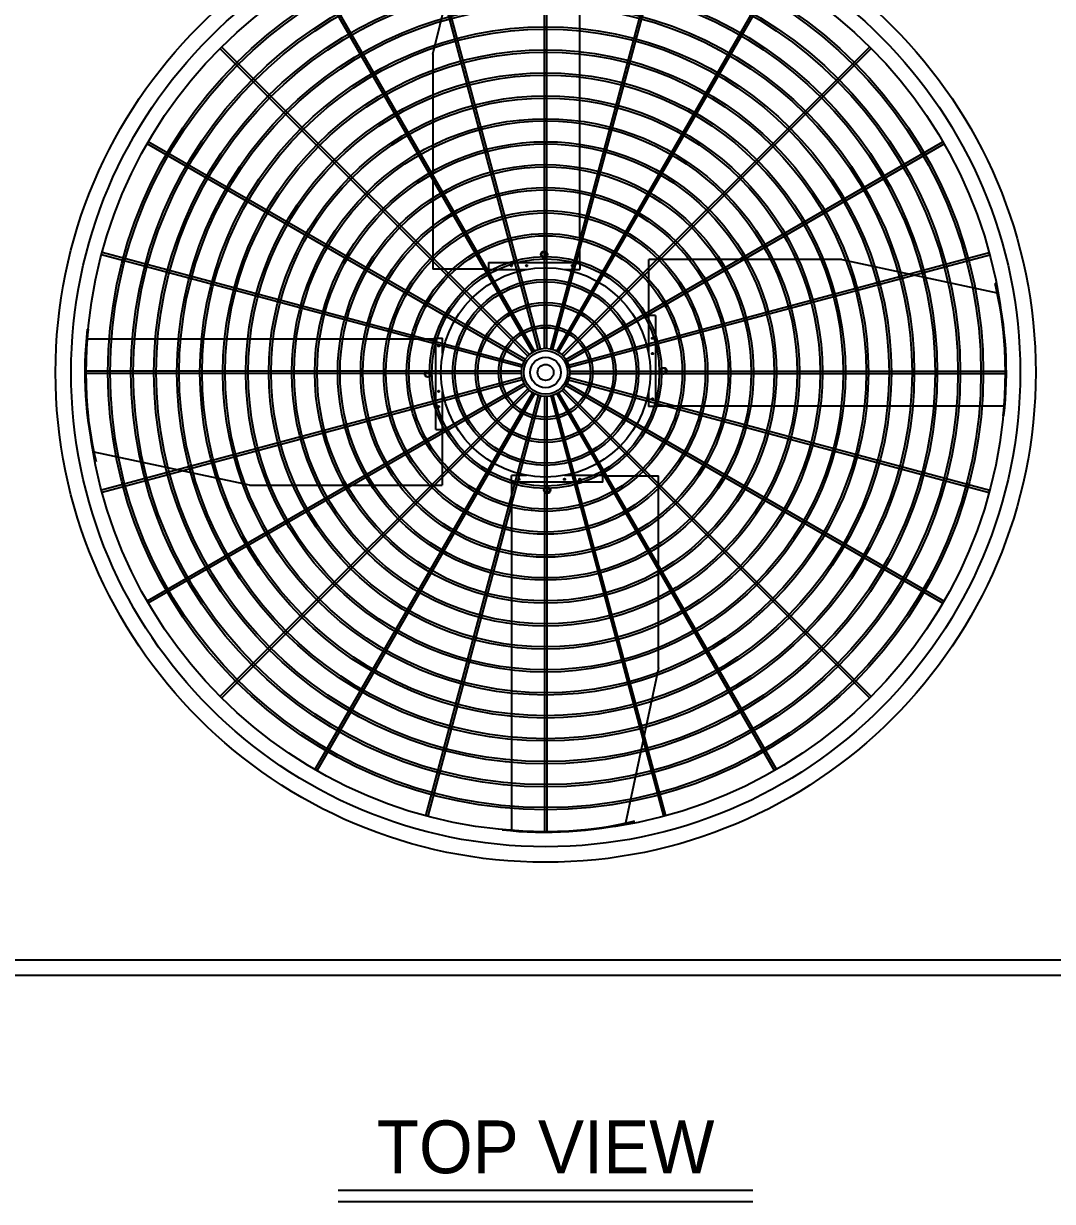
# Model space of a CAD drawing. Header units: millimetres. Extents: x 0 to 16815, y 0 to 11890.
# Drawn here: x 3300 to 6029, y 7006 to 10132 of the extents above; entities that cross this region are included whole.
import ezdxf
from ezdxf.enums import TextEntityAlignment as Align

# ---------------------------------------------------------------- set-up
doc = ezdxf.new("R2010")
doc.units = ezdxf.units.MM
doc.layers.add('LINE', color=7, linetype='Continuous')
doc.layers.add('냉각탑_text', color=3, linetype='Continuous')
doc.styles.add('돋움', font='')
doc.styles.get('돋움').set_extended_font_data('Dotum')

msp = doc.modelspace()

# ---------------------------------------------------------------- linework, layer by layer
at = {"color": 3}
for p, q in [((4681.7, 9270.2), (4681.7, 10425)), ((4687.8, 9270.2), (4687.8, 10425)), ((4665.3, 9267.2), (4366.4, 10382.7)), ((4671.2, 9268.8), (4372.3, 10384.3)), ((4698.4, 9268.8), (4997.3, 10384.3)), ((4704.3, 9267.2), (5003.2, 10382.7)), ((4650.2, 9260.1), (4072.8, 10260.2)), ((4655.5, 9263.2), (4078.1, 10263.3)), ((4714.1, 9263.2), (5291.5, 10263.3)), ((4719.4, 9260.1), (5296.8, 10260.2)), ((4637.4, 9249.3), (3820.9, 10065.9)), ((4641.8, 9253.6), (3825.2, 10070.2)), ((4727.8, 9253.6), (5544.4, 10070.2)), ((4732.1, 9249.3), (5548.7, 10065.9)), ((4631, 9240.9), (3630.9, 9818.3)), ((4738.6, 9240.9), (5738.7, 9818.3)), ((4627.9, 9235.6), (3627.8, 9813)), ((4741.7, 9235.6), (5741.8, 9813)), ((4622.3, 9219.9), (3506.8, 9518.8)), ((4623.8, 9225.8), (3508.4, 9524.7)), ((4745.7, 9225.8), (5861.2, 9524.7)), ((4747.3, 9219.9), (5862.8, 9518.8)), ((4620.9, 9209.3), (3466, 9209.3)), ((4620.9, 9203.2), (3466, 9203.2)), ((4622.3, 9192.7), (3506.8, 8893.8)), ((4747.3, 9192.7), (5862.8, 8893.8)), ((4748.7, 9209.3), (5903.5, 9209.3)), ((4748.7, 9203.2), (5903.5, 9203.2)), ((4623.8, 9186.8), (3508.4, 8887.9)), ((4627.9, 9177), (3627.8, 8599.5)), ((4631, 9171.7), (3630.9, 8594.3)), ((4637.4, 9163.2), (3820.9, 8346.6)), ((4641.8, 9158.9), (3825.2, 8342.3)), ((4727.8, 9158.9), (5544.4, 8342.3)), ((4732.1, 9163.2), (5548.7, 8346.6)), ((4738.6, 9171.7), (5738.7, 8594.3)), ((4741.7, 9177), (5741.8, 8599.5)), ((4745.7, 9186.8), (5861.2, 8887.9)), ((4650.2, 9152.5), (4072.8, 8152.3)), ((4655.5, 9149.4), (4078.1, 8149.3)), ((4665.3, 9145.3), (4366.4, 8029.8)), ((4671.2, 9143.8), (4372.3, 8028.3)), ((4681.7, 9142.4), (4681.7, 7987.5)), ((4687.8, 9142.4), (4687.8, 7987.5)), ((4698.4, 9143.8), (4997.3, 8028.3)), ((4704.3, 9145.3), (5003.2, 8029.8)), ((4714.1, 9149.4), (5291.5, 8149.3)), ((4719.4, 9152.5), (5296.8, 8152.3))]:
    msp.add_line(p, q, dxfattribs=at)
at = {"color": 1}
for p, q in [((4134.8, 7036.3), (5234.8, 7036.3)), ((4134.8, 7006.3), (5234.8, 7006.3))]:
    msp.add_line(p, q, dxfattribs=at)
at = {"color": 3}
for points in [[(1634.8, 7606.3), (1634.8, 10806.3), (7734.8, 10806.3), (7734.8, 7606.3)], [(1674.8, 7646.3), (1674.8, 10766.3), (7694.8, 10766.3), (7694.8, 7646.3)]]:
    msp.add_lwpolyline(points, close=True, dxfattribs=at)
for radius in [1300, 1300, 1258.8, 1218.8, 277.8]:
    msp.add_circle((4684.8, 9206.3), radius, dxfattribs=at)
at = {"color": 3, "ltscale": 5}
for radius in [1160.9, 1154.8, 1099.9, 1093.8, 1039, 1032.9, 978, 972, 917.1, 911, 856.2, 850.1, 795.2, 789.1, 734.3, 728.2, 673.4, 667.3, 612.4, 606.3, 551.5, 545.4, 490.5, 484.5, 429.6, 423.5, 368.7, 362.6, 307.7, 301.6, 246.8, 240.7, 185.9, 179.8, 124.9, 118.8, 64, 57.9, 40.6, 21.3]:
    msp.add_circle((4684.8, 9206.3), radius, dxfattribs=at)
at = {"layer": 'LINE', "color": 3}
for p, q in [((4774.3, 10420.6), (4774.3, 9497.8)), ((4385.4, 10050.8), (4473.1, 10402.2)), ((4385.4, 10050.8), (4385.4, 9480.5)), ((4677, 9525.6), (4673.2, 9519)), ((4677, 9525.6), (4673.2, 9519)), ((4673.2, 9519), (4677, 9512.4)), ((4673.2, 9519), (4677, 9512.4)), ((4684.6, 9525.6), (4677, 9525.6)), ((4684.6, 9525.6), (4677, 9525.6)), ((4677, 9512.4), (4684.6, 9512.4)), ((4677, 9512.4), (4684.6, 9512.4)), ((4688.4, 9519), (4684.6, 9525.6)), ((4688.4, 9519), (4684.6, 9525.6)), ((4684.6, 9512.4), (4688.4, 9519)), ((4684.6, 9512.4), (4688.4, 9519)), ((5470.3, 9505.7), (4959, 9505.7)), ((4959, 9357.8), (4959, 9505.7)), ((4959, 9357.8), (4959, 9505.7)), ((5470.3, 9505.7), (5882.6, 9418)), ((4533.3, 9480.5), (4385.4, 9480.5)), ((4533.3, 9480.5), (4385.4, 9480.5)), ((4533.3, 9497.8), (4775.6, 9497.8)), ((4533.3, 9497.8), (4775.6, 9497.8)), ((4533.3, 9497.8), (4533.3, 9479.5)), ((4533.3, 9497.8), (4533.3, 9479.5)), ((4533.3, 9479.5), (4634.5, 9479.5)), ((4533.3, 9479.5), (4634.5, 9479.5)), ((4735.1, 9479.5), (4775.6, 9479.5)), ((4735.1, 9479.5), (4775.6, 9479.5)), ((4775.6, 9497.8), (4775.6, 9479.5)), ((4775.6, 9497.8), (4775.6, 9479.5)), ((5879.1, 9442.7), (5877, 9442.7)), ((4958, 9357.8), (4958, 9256.6)), ((4958, 9357.8), (4958, 9256.6)), ((4976.3, 9357.8), (4958, 9357.8)), ((4976.3, 9357.8), (4958, 9357.8)), ((4976.3, 9357.8), (4976.3, 9115.5)), ((4976.3, 9357.8), (4976.3, 9115.5)), ((5900.5, 9321.2), (5898.4, 9321.2)), ((3468.6, 9295.8), (4393.3, 9295.8)), ((4393.3, 9054.8), (4393.3, 9297)), ((4393.3, 9054.8), (4393.3, 9297)), ((4393.3, 9297), (4411.6, 9297)), ((4393.3, 9297), (4411.6, 9297)), ((4411.6, 9256.6), (4411.6, 9297)), ((4411.6, 9256.6), (4411.6, 9297)), ((4372.1, 9209.9), (4365.5, 9206.1)), ((4372.1, 9209.9), (4365.5, 9206.1)), ((4365.5, 9206.1), (4365.5, 9198.5)), ((4365.5, 9206.1), (4365.5, 9198.5)), ((4365.5, 9198.5), (4372.1, 9194.6)), ((4365.5, 9198.5), (4372.1, 9194.6)), ((4378.6, 9206.1), (4372.1, 9209.9)), ((4378.6, 9206.1), (4372.1, 9209.9)), ((4372.1, 9194.6), (4378.6, 9198.5)), ((4372.1, 9194.6), (4378.6, 9198.5)), ((4378.6, 9198.5), (4378.6, 9206.1)), ((4378.6, 9198.5), (4378.6, 9206.1)), ((4997.5, 9217.9), (4990.9, 9214.1)), ((4997.5, 9217.9), (4990.9, 9214.1)), ((4990.9, 9214.1), (4990.9, 9206.5)), ((4990.9, 9214.1), (4990.9, 9206.5)), ((4990.9, 9206.5), (4997.5, 9202.7)), ((4990.9, 9206.5), (4997.5, 9202.7)), ((5004.1, 9214.1), (4997.5, 9217.9)), ((5004.1, 9214.1), (4997.5, 9217.9)), ((4997.5, 9202.7), (5004.1, 9206.5)), ((4997.5, 9202.7), (5004.1, 9206.5)), ((5004.1, 9206.5), (5004.1, 9214.1)), ((5004.1, 9206.5), (5004.1, 9214.1)), ((4411.6, 9054.8), (4411.6, 9156)), ((4411.6, 9054.8), (4411.6, 9156)), ((4958, 9156), (4958, 9115.5)), ((4958, 9156), (4958, 9115.5)), ((4976.3, 9115.5), (4958, 9115.5)), ((4976.3, 9115.5), (4958, 9115.5)), ((5901, 9116.7), (4976.3, 9116.7)), ((5900.5, 9091.3), (5898.4, 9091.3)), ((4393.3, 9054.8), (4411.6, 9054.8)), ((4393.3, 9054.8), (4411.6, 9054.8)), ((4410.6, 9054.8), (4410.6, 8906.9)), ((4410.6, 9054.8), (4410.6, 8906.9)), ((3899.3, 8906.9), (3487, 8994.5)), ((4634.5, 8933.1), (4594, 8933.1)), ((4594, 8914.8), (4594, 8933.1)), ((4634.5, 8933.1), (4594, 8933.1)), ((4594, 8914.8), (4594, 8933.1)), ((4634.5, 8933.1), (4594, 8933.1)), ((4594, 8914.8), (4594, 8933.1)), ((4634.5, 8933.1), (4594, 8933.1)), ((4594, 8914.8), (4594, 8933.1)), ((4836.3, 8914.8), (4594, 8914.8)), ((4836.3, 8914.8), (4594, 8914.8)), ((4836.3, 8914.8), (4594, 8914.8)), ((4836.3, 8914.8), (4594, 8914.8)), ((4595.2, 7992), (4595.2, 8914.8)), ((4595.2, 7992), (4595.2, 8914.8)), ((4836.3, 8933.1), (4735.1, 8933.1)), ((4836.3, 8933.1), (4735.1, 8933.1)), ((4836.3, 8933.1), (4735.1, 8933.1)), ((4836.3, 8933.1), (4735.1, 8933.1)), ((4836.3, 8914.8), (4836.3, 8933.1)), ((4836.3, 8914.8), (4836.3, 8933.1)), ((4836.3, 8914.8), (4836.3, 8933.1)), ((4836.3, 8914.8), (4836.3, 8933.1)), ((4836.3, 8932.1), (4984.2, 8932.1)), ((4836.3, 8932.1), (4984.2, 8932.1)), ((4836.3, 8932.1), (4984.2, 8932.1)), ((4836.3, 8932.1), (4984.2, 8932.1)), ((4984.2, 8422.7), (4984.2, 8932.1)), ((4984.2, 8422.7), (4984.2, 8932.1)), ((3899.3, 8906.9), (4410.6, 8906.9)), ((4685, 8900.1), (4681.2, 8893.5)), ((4685, 8900.1), (4681.2, 8893.5)), ((4685, 8900.1), (4681.2, 8893.5)), ((4685, 8900.1), (4681.2, 8893.5)), ((4681.2, 8893.5), (4685, 8886.9)), ((4681.2, 8893.5), (4685, 8886.9)), ((4681.2, 8893.5), (4685, 8886.9)), ((4681.2, 8893.5), (4685, 8886.9)), ((4692.6, 8900.1), (4685, 8900.1)), ((4692.6, 8900.1), (4685, 8900.1)), ((4692.6, 8900.1), (4685, 8900.1)), ((4692.6, 8900.1), (4685, 8900.1)), ((4685, 8886.9), (4692.6, 8886.9)), ((4685, 8886.9), (4692.6, 8886.9)), ((4685, 8886.9), (4692.6, 8886.9)), ((4685, 8886.9), (4692.6, 8886.9)), ((4696.4, 8893.5), (4692.6, 8900.1)), ((4696.4, 8893.5), (4692.6, 8900.1)), ((4696.4, 8893.5), (4692.6, 8900.1)), ((4696.4, 8893.5), (4692.6, 8900.1)), ((4692.6, 8886.9), (4696.4, 8893.5)), ((4692.6, 8886.9), (4696.4, 8893.5)), ((4692.6, 8886.9), (4696.4, 8893.5)), ((4692.6, 8886.9), (4696.4, 8893.5)), ((4984.2, 8422.7), (4896.5, 8010.4))]:
    msp.add_line(p, q, dxfattribs=at)
for centre, radius in [((4680.8, 9519), 8.63), ((4680.8, 9519), 8.63), ((4594, 9489.6), 2.03), ((4594, 9489.6), 2.03), ((4634.6, 9489.6), 2.03), ((4634.6, 9489.6), 2.03), ((4755.5, 9489.6), 2.03), ((4755.5, 9489.6), 2.03), ((4968.2, 9297.1), 2.03), ((4968.2, 9297.1), 2.03), ((4401.4, 9277), 2.03), ((4401.4, 9277), 2.03), ((4968.2, 9256.4), 2.03), ((4968.2, 9256.4), 2.03), ((4372.1, 9202.3), 8.63), ((4372.1, 9202.3), 8.63), ((4997.5, 9210.3), 8.63), ((4997.5, 9210.3), 8.63), ((4401.4, 9156.1), 2.03), ((4401.4, 9156.1), 2.03), ((4968.2, 9135.6), 2.03), ((4968.2, 9135.6), 2.03), ((4401.4, 9115.5), 2.03), ((4401.4, 9115.5), 2.03), ((4614.1, 8922.9), 2.03), ((4614.1, 8922.9), 2.03), ((4614.1, 8922.9), 2.03), ((4614.1, 8922.9), 2.03), ((4734.9, 8922.9), 2.03), ((4734.9, 8922.9), 2.03), ((4734.9, 8922.9), 2.03), ((4734.9, 8922.9), 2.03), ((4775.6, 8922.9), 2.03), ((4775.6, 8922.9), 2.03), ((4775.6, 8922.9), 2.03), ((4775.6, 8922.9), 2.03), ((4688.8, 8893.5), 8.63), ((4688.8, 8893.5), 8.63), ((4688.8, 8893.5), 8.63), ((4688.8, 8893.5), 8.63)]:
    msp.add_circle(centre, radius, dxfattribs=at)
for centre, radius, start, end in [((4891.4, 9206.3), 1013.6, 353.4876, 13.487), ((4891.4, 9206.3), 1015.6, 353.5007, 13.4595), ((4478.2, 9206.3), 1015.6, 173.5007, 193.4595), ((4478.2, 9206.3), 1013.6, 173.4876, 193.487), ((4684.8, 9001.6), 1013.6, 263.4876, 283.487), ((4684.8, 9001.6), 1015.6, 263.5007, 283.4595)]:
    msp.add_arc(centre, radius, start, end, dxfattribs=at)

# ---------------------------------------------------------------- texts
at = {"layer": '냉각탑_text', "style": '돋움'}
msp.add_text('TOP VIEW', height=140, dxfattribs=at).set_placement((4684.8, 7151.1), align=Align.MIDDLE_CENTER)

doc.saveas('drawing.dxf')
